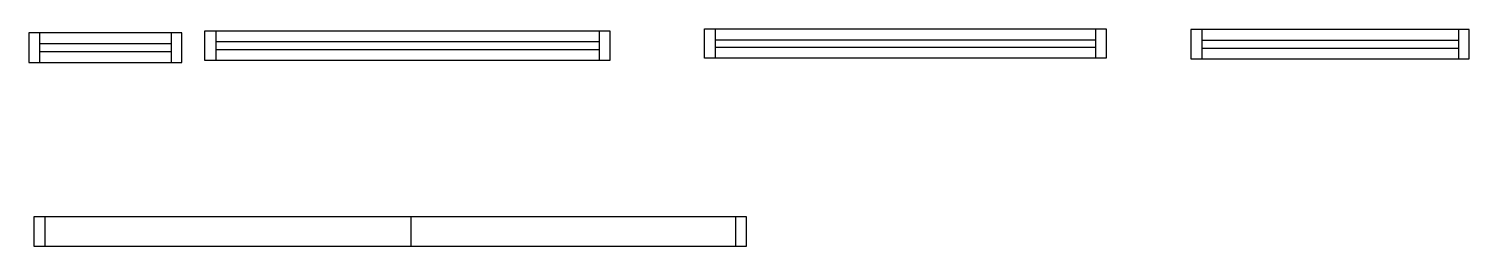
# Model space of a CAD drawing. Header units: metres. Extents: x 3435 to 4367, y -951 to -811.
import ezdxf

# ---------------------------------------------------------------- set-up
doc = ezdxf.new("R2010")
doc.units = ezdxf.units.M
doc.layers.add('Painéis', color=7, linetype='Continuous')
doc.layers.add('SARR_2.2x7', color=7, linetype='Continuous')

msp = doc.modelspace()

# ---------------------------------------------------------------- linework, layer by layer
at = {"layer": 'Painéis', "color": 7, "lineweight": 25}
msp.add_line((3682.36, -950.9), (3682.36, -931.9), dxfattribs=at)
for points in [[(3994.14, -829.55), (3872.14, -829.55), (3872.14, -810.55), (3994.14, -810.55)], [(3994.14, -810.55), (4132.14, -810.55), (4132.14, -829.55), (3994.14, -829.55)], [(3435.04, -813.19), (3435.04, -832.19), (3534.04, -832.19), (3534.04, -813.19), (3435.04, -813.19)], [(3670.99, -830.93), (3548.99, -830.93), (3548.99, -811.93), (3670.99, -811.93)], [(3670.99, -811.93), (3810.99, -811.93), (3810.99, -830.93), (3670.99, -830.93)], [(4186.99, -810.97), (4186.99, -829.97), (4366.99, -829.97), (4366.99, -810.97), (4186.99, -810.97)], [(3438.36, -931.9), (3438.36, -950.9), (3899.36, -950.9), (3899.36, -931.9), (3438.36, -931.9)]]:
    msp.add_lwpolyline(points, dxfattribs=at)
at = {"layer": 'SARR_2.2x7', "color": 7, "lineweight": 25}
for p, q in [((3879.14, -810.55), (3879.14, -829.55)), ((4125.14, -810.55), (4125.14, -829.55)), ((3442.04, -813.19), (3442.04, -832.19)), ((3527.04, -813.19), (3527.04, -832.19)), ((3555.99, -811.93), (3555.99, -830.93)), ((3670.99, -818.93), (3555.99, -818.93)), ((3803.99, -818.93), (3670.99, -818.93)), ((3803.99, -811.93), (3803.99, -830.93)), ((3879.14, -817.55), (4125.14, -817.55)), ((4193.99, -810.97), (4193.99, -829.97)), ((4359.99, -817.97), (4193.99, -817.97)), ((4359.99, -810.97), (4359.99, -829.97)), ((3527.04, -820.19), (3442.04, -820.19)), ((3442.04, -825.19), (3527.04, -825.19)), ((3555.99, -823.93), (3670.99, -823.93)), ((3670.99, -823.93), (3803.99, -823.93)), ((4125.14, -822.55), (3879.14, -822.55)), ((4193.99, -822.97), (4359.99, -822.97)), ((3445.36, -931.9), (3445.36, -950.9)), ((3892.36, -931.9), (3892.36, -950.9))]:
    msp.add_line(p, q, dxfattribs=at)

doc.saveas('drawing.dxf')
